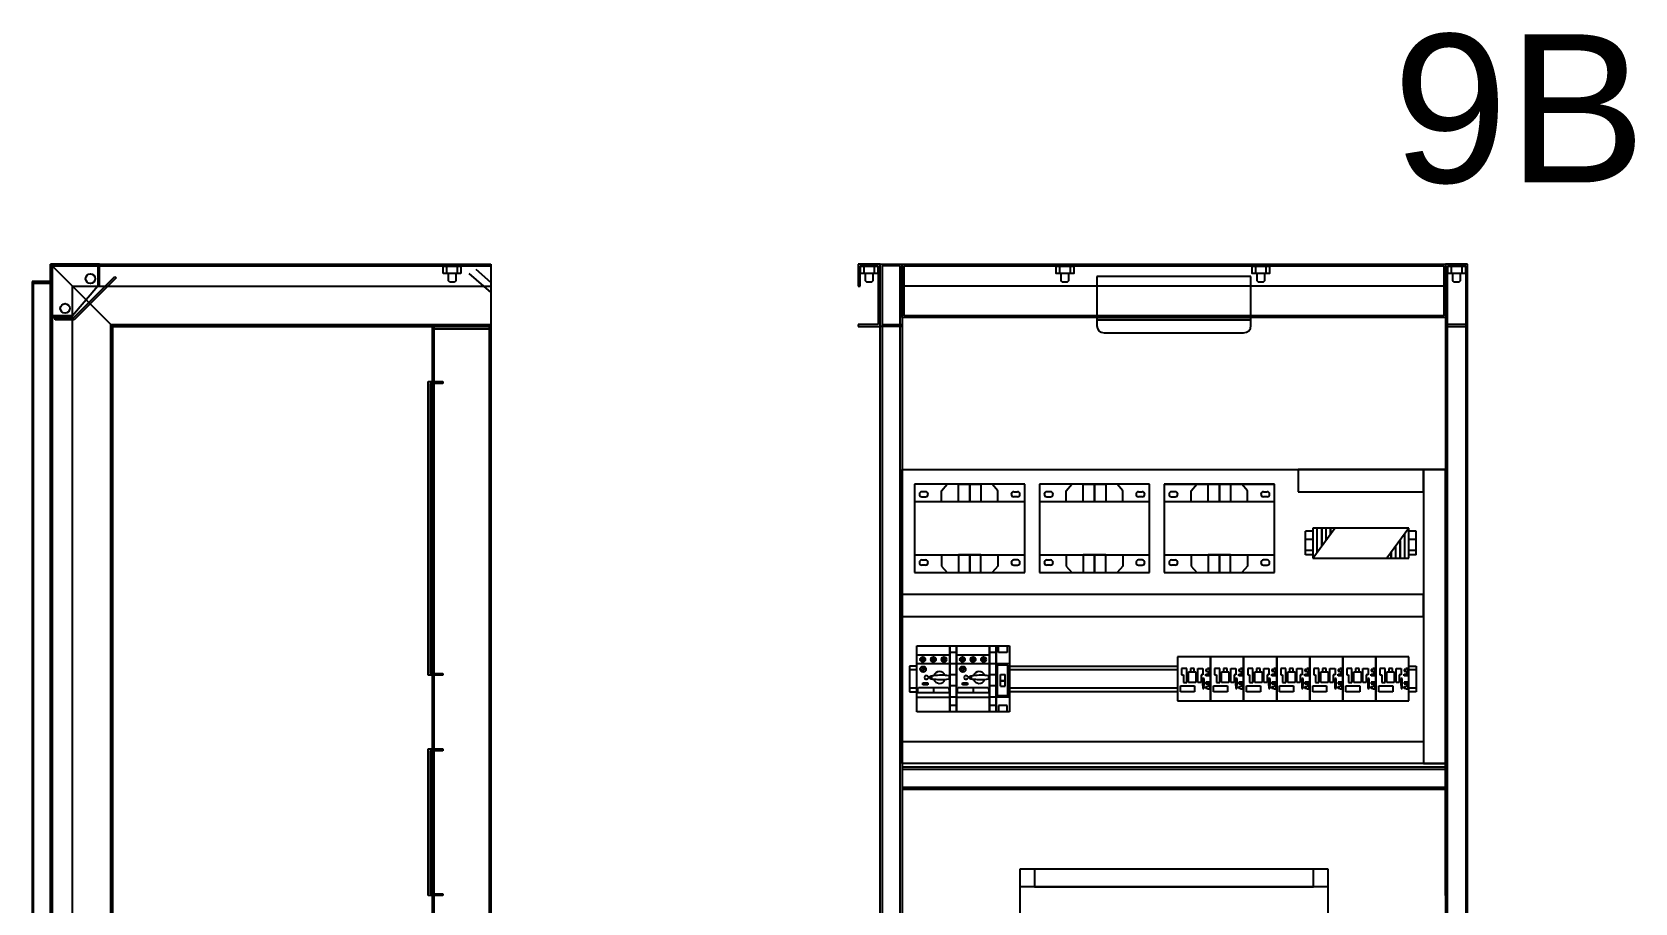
# Model space of a CAD drawing. Header units: millimetres. Extents: x 3151 to 30896, y 1337 to 7086.
# Drawn here: x 11679 to 13862, y 5667 to 6853 of the extents above; entities that cross this region are included whole.
import ezdxf

# ---------------------------------------------------------------- set-up
doc = ezdxf.new("R2010")
doc.units = ezdxf.units.MM
doc.styles.get("Standard").update_dxf_attribs({"font": 'arial.ttf'})

msp = doc.modelspace()

# ---------------------------------------------------------------- hatches: boundary and pattern name
for points in [[(11733.8, 6463.7), (11733.8, 6466.3), (11706.5, 6466.3), (11706.5, 6534), (11768.2, 6534), (11768.2, 6506.7), (11770.8, 6506.7), (11770.8, 6536.7), (11703.8, 6536.7), (11703.8, 6463.7)], [(11736.3, 6460.5), (11710.2, 6460.5), (11710.2, 6463.2), (11735.2, 6463.2), (11791.7, 6519.8), (11793.6, 6517.9)], [(12218.3, 6376.7), (12238.3, 6376.7), (12238.3, 6374), (12221, 6374), (12221, 5979.3), (12238.3, 5979.3), (12238.3, 5976.7), (12218.3, 5976.7)], [(12218.3, 5876.7), (12238.3, 5876.7), (12238.3, 5874), (12221, 5874), (12221, 5679.3), (12238.3, 5679.3), (12238.3, 5676.7), (12218.3, 5676.7)]]:
    msp.add_hatch(color=7).paths.add_polyline_path(points)

# ---------------------------------------------------------------- linework, layer by layer
at = {"color": 7}
for p, q in [((11703.8, 6536.7), (11788.8, 6451.7)), ((11703.8, 4336.7), (11703.8, 6536.7)), ((11703.8, 6536.7), (12303.8, 6536.7)), ((11770.8, 6536.7), (11703.8, 6536.7)), ((11703.8, 6536.7), (11703.8, 6463.7)), ((11703.8, 6534), (12303.8, 6534)), ((11706.5, 4336.7), (11706.5, 6536.7)), ((11706.5, 6466.3), (11706.5, 6534)), ((11706.5, 6534), (11768.2, 6534)), ((11768.2, 6534), (11768.2, 6506.7)), ((11770.8, 6506.7), (11770.8, 6536.7)), ((12233.8, 6536.7), (12303.8, 6536.7)), ((12238.9, 6533.7), (12262.8, 6533.7)), ((12238.9, 6523.7), (12238.9, 6533.7)), ((12243.8, 6523.7), (12243.8, 6533.7)), ((12243.8, 6533.7), (12257.8, 6533.7)), ((12245.8, 6533.7), (12245.8, 6536.7)), ((12255.8, 6536.7), (12255.8, 6533.7)), ((12257.8, 6533.7), (12257.8, 6523.7)), ((12262.8, 6533.7), (12262.8, 6523.7)), ((12303.8, 6511.7), (12283.8, 6529.2)), ((12303.8, 6536.7), (12303.8, 4336.7)), ((12833.8, 6536.7), (12803.8, 6536.7)), ((12803.8, 6536.7), (12803.8, 6506.7)), ((12806.5, 6506.7), (12806.5, 6534)), ((12806.5, 6534), (12831.2, 6534)), ((12831.2, 6534), (12831.2, 6454.3)), ((12833.8, 4336.7), (12833.8, 6536.7)), ((12833.8, 6536.7), (12863.8, 6536.7)), ((12833.8, 6451.7), (12833.8, 6536.7)), ((12833.8, 6536.7), (12863.8, 6536.7)), ((12833.8, 6451.7), (12833.8, 6536.7)), ((12861.2, 6534), (12836.5, 6534)), ((12836.5, 6534), (12836.5, 4339.3)), ((12861.2, 6534), (12836.5, 6534)), ((12836.5, 6534), (12836.5, 6454.3)), ((12861.2, 4339.3), (12861.2, 6534)), ((12861.2, 6506.7), (12861.2, 6534)), ((12863.8, 6536.7), (12863.8, 4336.7)), ((12863.8, 6463.7), (12863.8, 6536.7)), ((12863.8, 6536.7), (13603.8, 6536.7)), ((12863.8, 6536.7), (12863.8, 6506.7)), ((12866.5, 6534), (13601.2, 6534)), ((12866.5, 6466.3), (12866.5, 6534)), ((13601.2, 6534), (13601.2, 6466.3)), ((13633.8, 6536.7), (13603.8, 6536.7)), ((13603.8, 6536.7), (13603.8, 4336.7)), ((13603.8, 6536.7), (13603.8, 6463.7)), ((13633.8, 6536.7), (13603.8, 6536.7)), ((13603.8, 6536.7), (13603.8, 6506.7)), ((13606.5, 6534), (13631.2, 6534)), ((13606.5, 4339.3), (13606.5, 6534)), ((13606.5, 6506.7), (13606.5, 6534)), ((13606.5, 6534), (13631.2, 6534)), ((13631.2, 6534), (13631.2, 4339.3)), ((13631.2, 6534), (13631.2, 6454.3)), ((13633.8, 4336.7), (13633.8, 6536.7)), ((13633.8, 6451.7), (13633.8, 6536.7)), ((11703.8, 6512.8), (11678.8, 6512.8)), ((11678.8, 6512.8), (11678.8, 4399.8)), ((11680.8, 4401.8), (11680.8, 6510.8)), ((11680.8, 6510.8), (11703.8, 6510.8)), ((11703.8, 6510.8), (11703.8, 6512.8)), ((11703.8, 6510.8), (11703.8, 4401.8)), ((11733.8, 4366.7), (11733.8, 6506.7)), ((11733.8, 6506.7), (12303.8, 6506.7)), ((11768.2, 6506.7), (11733.8, 6466.3)), ((11735.2, 6463.2), (11791.7, 6519.8)), ((11793.6, 6517.9), (11736.3, 6460.5)), ((11768.2, 6506.7), (11770.8, 6506.7)), ((11791.7, 6519.8), (11793.6, 6517.9)), ((12262.8, 6523.7), (12238.9, 6523.7)), ((12257.8, 6523.7), (12243.8, 6523.7)), ((12245.8, 6513.8), (12245.8, 6523.7)), ((12247.8, 6511.8), (12245.8, 6513.8)), ((12253.8, 6511.8), (12247.8, 6511.8)), ((12255.8, 6513.8), (12253.8, 6511.8)), ((12255.8, 6523.7), (12255.8, 6513.8)), ((12273.8, 6523.8), (12303.8, 6497.7)), ((12803.8, 6506.7), (12806.5, 6506.7)), ((12863.8, 6506.7), (12861.2, 6506.7)), ((13601.2, 6506.7), (12866.5, 6506.7)), ((13338.8, 6519.5), (13128.8, 6519.5)), ((13128.8, 6519.5), (13128.8, 6460.5)), ((13338.8, 6460.5), (13338.8, 6519.5)), ((13603.8, 6506.7), (13606.5, 6506.7)), ((11703.8, 6463.7), (11733.8, 6463.7)), ((11733.8, 6466.3), (11706.5, 6466.3)), ((11710.2, 6460.5), (11710.2, 6463.2)), ((11710.2, 6463.2), (11735.2, 6463.2)), ((11733.8, 6463.7), (11733.8, 6466.3)), ((13603.8, 6463.7), (12863.8, 6463.7)), ((13601.2, 6466.3), (12866.5, 6466.3)), ((11736.3, 6460.5), (11710.2, 6460.5)), ((11786.2, 4419), (11786.2, 6454.3)), ((11786.2, 6454.3), (12303.8, 6454.3)), ((11788.8, 4421.7), (11788.8, 6451.7)), ((11788.8, 6451.7), (12303.8, 6451.7)), ((12303.8, 6451.2), (12223.8, 6451.2)), ((12223.8, 6451.2), (12223.8, 4422.2)), ((12226.5, 4422.2), (12226.5, 6451.2)), ((12226.5, 6448.5), (12301.2, 6448.5)), ((12301.2, 6451.2), (12301.2, 4422.2)), ((12303.8, 6451.2), (12303.8, 4422.2)), ((12303.8, 4422.2), (12303.8, 6451.2)), ((12803.8, 6454.3), (12803.8, 6451.7)), ((12831.2, 6454.3), (12803.8, 6454.3)), ((12803.8, 6451.7), (12833.8, 6451.7)), ((12863.8, 6451.7), (12833.8, 6451.7)), ((12836.5, 6454.3), (12863.8, 6454.3)), ((12863.8, 6454.3), (12863.8, 6451.7)), ((13338.8, 6460.5), (13128.8, 6460.5)), ((13128.8, 6460.5), (13128.8, 6453)), ((13128.8, 6460.5), (13338.8, 6460.5)), ((13138.8, 6443), (13328.8, 6443)), ((13338.8, 6453), (13338.8, 6460.5)), ((13603.8, 6454.3), (13603.8, 6451.7)), ((13631.2, 6454.3), (13603.8, 6454.3)), ((13603.8, 6451.7), (13633.8, 6451.7)), ((12218.3, 5976.7), (12218.3, 6376.7)), ((12218.3, 6376.7), (12238.3, 6376.7)), ((12238.3, 6374), (12221, 6374)), ((12221, 6374), (12221, 5979.3)), ((12238.3, 6376.7), (12238.3, 6374)), ((12863.8, 6256.7), (13603.8, 6256.7)), ((12863.8, 5856.7), (12863.8, 6256.7)), ((13573.8, 6256.7), (13403.1, 6256.7)), ((13403.1, 6256.7), (13403.1, 6226.7)), ((13573.8, 6226.7), (13573.8, 6256.7)), ((13603.8, 6256.7), (13573.8, 6256.7)), ((13573.8, 6256.7), (13573.8, 5856.7)), ((13603.8, 5856.7), (13603.8, 6256.7)), ((13603.8, 6256.7), (13603.8, 5856.7)), ((13030.7, 6236.7), (12880.7, 6236.7)), ((12880.7, 6236.7), (12880.7, 6116.7)), ((12887.2, 6223.2), (12887.2, 6223.2)), ((12895.7, 6226.7), (12890.7, 6226.7)), ((12899.2, 6223.2), (12899.2, 6223.2)), ((12917.3, 6228), (12925, 6236.7)), ((12917.3, 6212.7), (12917.3, 6228)), ((12940.4, 6212.7), (12940.4, 6236.7)), ((12940.4, 6236.7), (12955.7, 6236.7)), ((12955.7, 6236.7), (12955.7, 6212.7)), ((12955.7, 6212.7), (12955.7, 6236.7)), ((12955.7, 6236.7), (12971.1, 6236.7)), ((12971.1, 6236.7), (12971.1, 6212.7)), ((12994.1, 6228), (12986.4, 6236.7)), ((12994.1, 6212.7), (12994.1, 6228)), ((13012.2, 6223.2), (13012.2, 6223.2)), ((13015.7, 6226.7), (13020.7, 6226.7)), ((13024.2, 6223.2), (13024.2, 6223.2)), ((13030.7, 6116.7), (13030.7, 6236.7)), ((13200.7, 6236.7), (13050.7, 6236.7)), ((13050.7, 6236.7), (13050.7, 6116.7)), ((13057.2, 6223.2), (13057.2, 6223.2)), ((13065.7, 6226.7), (13060.7, 6226.7)), ((13069.2, 6223.2), (13069.2, 6223.2)), ((13087.3, 6228), (13095, 6236.7)), ((13087.3, 6212.7), (13087.3, 6228)), ((13110.4, 6212.7), (13110.4, 6236.7)), ((13110.4, 6236.7), (13125.7, 6236.7)), ((13125.7, 6236.7), (13125.7, 6212.7)), ((13125.7, 6212.7), (13125.7, 6236.7)), ((13125.7, 6236.7), (13141.1, 6236.7)), ((13141.1, 6236.7), (13141.1, 6212.7)), ((13164.1, 6228), (13156.4, 6236.7)), ((13164.1, 6212.7), (13164.1, 6228)), ((13182.2, 6223.2), (13182.2, 6223.2)), ((13185.7, 6226.7), (13190.7, 6226.7)), ((13194.2, 6223.2), (13194.2, 6223.2)), ((13200.7, 6116.7), (13200.7, 6236.7)), ((13220.7, 6236.7), (13370.7, 6236.7)), ((13370.7, 6236.7), (13220.7, 6236.7)), ((13220.7, 6236.7), (13220.7, 6116.7)), ((13227.2, 6223.2), (13227.2, 6223.2)), ((13235.7, 6226.7), (13230.7, 6226.7)), ((13239.2, 6223.2), (13239.2, 6223.2)), ((13257.3, 6228), (13265, 6236.7)), ((13257.3, 6212.7), (13257.3, 6228)), ((13280.4, 6212.7), (13280.4, 6236.7)), ((13280.4, 6236.7), (13295.7, 6236.7)), ((13295.7, 6212.7), (13295.7, 6236.7)), ((13295.7, 6236.7), (13311.1, 6236.7)), ((13295.7, 6236.7), (13295.7, 6212.7)), ((13311.1, 6236.7), (13311.1, 6212.7)), ((13334.1, 6228), (13326.4, 6236.7)), ((13334.1, 6212.7), (13334.1, 6228)), ((13352.2, 6223.2), (13352.2, 6223.2)), ((13355.7, 6226.7), (13360.7, 6226.7)), ((13364.2, 6223.2), (13364.2, 6223.2)), ((13370.7, 6116.7), (13370.7, 6236.7)), ((13403.1, 6226.7), (13573.8, 6226.7)), ((13030.7, 6212.7), (12880.7, 6212.7)), ((12880.7, 6212.7), (12880.7, 6140.7)), ((12890.7, 6219.7), (12895.7, 6219.7)), ((12955.7, 6212.7), (12940.4, 6212.7)), ((12971.1, 6212.7), (12955.7, 6212.7)), ((13020.7, 6219.7), (13015.7, 6219.7)), ((13030.7, 6140.7), (13030.7, 6212.7)), ((13200.7, 6212.7), (13050.7, 6212.7)), ((13050.7, 6212.7), (13050.7, 6140.7)), ((13060.7, 6219.7), (13065.7, 6219.7)), ((13125.7, 6212.7), (13110.4, 6212.7)), ((13141.1, 6212.7), (13125.7, 6212.7)), ((13190.7, 6219.7), (13185.7, 6219.7)), ((13200.7, 6140.7), (13200.7, 6212.7)), ((13370.7, 6212.7), (13220.7, 6212.7)), ((13220.7, 6212.7), (13220.7, 6140.7)), ((13230.7, 6219.7), (13235.7, 6219.7)), ((13295.7, 6212.7), (13280.4, 6212.7)), ((13311.1, 6212.7), (13295.7, 6212.7)), ((13360.7, 6219.7), (13355.7, 6219.7)), ((13370.7, 6140.7), (13370.7, 6212.7)), ((13423.1, 6172.7), (13413.1, 6172.7)), ((13413.1, 6140.7), (13413.1, 6172.7)), ((13423.1, 6161.7), (13413.1, 6161.7)), ((13453.1, 6177.2), (13423.1, 6177.2)), ((13423.1, 6177.2), (13423.1, 6136.2)), ((13423.1, 6136.2), (13453.1, 6177.2)), ((13553.8, 6177.2), (13423.1, 6177.2)), ((13423.1, 6177.2), (13423.1, 6136.2)), ((13429.1, 6144.4), (13429.1, 6177.2)), ((13435.1, 6153.2), (13435.1, 6177.2)), ((13435.1, 6177.2), (13435.1, 6152.6)), ((13441.1, 6160.8), (13441.1, 6177.2)), ((13447.1, 6169.2), (13447.1, 6177.2)), ((13447.1, 6177.2), (13447.1, 6169)), ((13553.8, 6177.2), (13523.8, 6136.2)), ((13541.8, 6136.2), (13541.8, 6160.8)), ((13541.8, 6160.2), (13541.8, 6136.2)), ((13547.8, 6169), (13547.8, 6136.2)), ((13553.8, 6136.2), (13553.8, 6177.2)), ((13553.8, 6177.2), (13553.8, 6177.2)), ((13553.8, 6136.2), (13553.8, 6177.2)), ((13563.8, 6172.7), (13553.8, 6172.7)), ((13563.8, 6161.7), (13553.8, 6161.7)), ((13563.8, 6140.7), (13563.8, 6172.7)), ((12880.7, 6140.7), (13030.7, 6140.7)), ((12890.7, 6133.7), (12895.7, 6133.7)), ((12917.3, 6140.7), (12917.3, 6125.3)), ((12955.7, 6140.7), (12940.4, 6140.7)), ((12940.4, 6140.7), (12940.4, 6116.7)), ((12971.1, 6140.7), (12955.7, 6140.7)), ((12955.7, 6140.7), (12955.7, 6116.7)), ((12955.7, 6116.7), (12955.7, 6140.7)), ((12971.1, 6116.7), (12971.1, 6140.7)), ((12994.1, 6140.7), (12994.1, 6125.3)), ((13020.7, 6133.7), (13015.7, 6133.7)), ((13050.7, 6140.7), (13200.7, 6140.7)), ((13060.7, 6133.7), (13065.7, 6133.7)), ((13087.3, 6140.7), (13087.3, 6125.3)), ((13125.7, 6140.7), (13110.4, 6140.7)), ((13110.4, 6140.7), (13110.4, 6116.7)), ((13125.7, 6116.7), (13125.7, 6140.7)), ((13141.1, 6140.7), (13125.7, 6140.7)), ((13125.7, 6140.7), (13125.7, 6116.7)), ((13141.1, 6116.7), (13141.1, 6140.7)), ((13164.1, 6140.7), (13164.1, 6125.3)), ((13190.7, 6133.7), (13185.7, 6133.7)), ((13220.7, 6140.7), (13370.7, 6140.7)), ((13230.7, 6133.7), (13235.7, 6133.7)), ((13257.3, 6140.7), (13257.3, 6125.3)), ((13295.7, 6140.7), (13280.4, 6140.7)), ((13280.4, 6140.7), (13280.4, 6116.7)), ((13311.1, 6140.7), (13295.7, 6140.7)), ((13295.7, 6140.7), (13295.7, 6116.7)), ((13295.7, 6116.7), (13295.7, 6140.7)), ((13311.1, 6116.7), (13311.1, 6140.7)), ((13334.1, 6140.7), (13334.1, 6125.3)), ((13360.7, 6133.7), (13355.7, 6133.7)), ((13423.1, 6146.7), (13413.1, 6146.7)), ((13423.1, 6140.7), (13413.1, 6140.7)), ((13423.1, 6136.2), (13423.1, 6136.2)), ((13423.1, 6136.2), (13553.8, 6136.2)), ((13523.8, 6136.2), (13553.8, 6136.2)), ((13529.8, 6136.2), (13529.8, 6144.4)), ((13529.8, 6144.2), (13529.8, 6136.2)), ((13535.8, 6152.6), (13535.8, 6136.2)), ((13563.8, 6146.7), (13553.8, 6146.7)), ((13563.8, 6140.7), (13553.8, 6140.7)), ((12880.7, 6116.7), (13030.7, 6116.7)), ((12887.2, 6130.2), (12887.2, 6130.2)), ((12895.7, 6126.7), (12890.7, 6126.7)), ((12899.2, 6130.2), (12899.2, 6130.2)), ((12917.3, 6125.3), (12925, 6116.7)), ((12940.4, 6116.7), (12955.7, 6116.7)), ((12955.7, 6116.7), (12971.1, 6116.7)), ((12994.1, 6125.3), (12986.4, 6116.7)), ((13012.2, 6130.2), (13012.2, 6130.2)), ((13015.7, 6126.7), (13020.7, 6126.7)), ((13024.2, 6130.2), (13024.2, 6130.2)), ((13050.7, 6116.7), (13200.7, 6116.7)), ((13057.2, 6130.2), (13057.2, 6130.2)), ((13065.7, 6126.7), (13060.7, 6126.7)), ((13069.2, 6130.2), (13069.2, 6130.2)), ((13087.3, 6125.3), (13095, 6116.7)), ((13110.4, 6116.7), (13125.7, 6116.7)), ((13125.7, 6116.7), (13141.1, 6116.7)), ((13164.1, 6125.3), (13156.4, 6116.7)), ((13182.2, 6130.2), (13182.2, 6130.2)), ((13185.7, 6126.7), (13190.7, 6126.7)), ((13194.2, 6130.2), (13194.2, 6130.2)), ((13220.7, 6116.7), (13370.7, 6116.7)), ((13227.2, 6130.2), (13227.2, 6130.2)), ((13235.7, 6126.7), (13230.7, 6126.7)), ((13239.2, 6130.2), (13239.2, 6130.2)), ((13257.3, 6125.3), (13265, 6116.7)), ((13280.4, 6116.7), (13295.7, 6116.7)), ((13295.7, 6116.7), (13311.1, 6116.7)), ((13334.1, 6125.3), (13326.4, 6116.7)), ((13352.2, 6130.2), (13352.2, 6130.2)), ((13355.7, 6126.7), (13360.7, 6126.7)), ((13364.2, 6130.2), (13364.2, 6130.2)), ((13573.8, 6086.7), (12863.8, 6086.7)), ((12863.8, 6086.7), (12863.8, 6056.7)), ((13573.8, 6056.7), (13573.8, 6086.7)), ((12863.8, 6056.7), (13573.8, 6056.7)), ((12883.8, 5926.7), (12883.8, 6016.7)), ((12883.8, 6016.7), (12928.8, 6016.7)), ((12883.8, 6004.7), (12928.8, 6004.7)), ((12928.8, 6016.7), (12928.8, 5926.7)), ((12928.8, 6016.7), (12928.8, 5926.7)), ((12928.8, 6016.7), (12937.8, 6016.7)), ((12928.8, 5926.7), (12928.8, 6016.7)), ((12937.8, 6007.7), (12928.8, 6007.7)), ((12937.8, 5926.7), (12937.8, 6016.7)), ((12937.8, 6016.7), (12982.8, 6016.7)), ((12937.8, 6016.7), (12937.8, 5926.7)), ((12937.8, 6004.7), (12982.8, 6004.7)), ((12982.8, 6016.7), (12982.8, 5926.7)), ((12982.8, 6016.7), (12982.8, 5926.7)), ((12982.8, 6016.7), (12991.8, 6016.7)), ((12982.8, 5926.7), (12982.8, 6016.7)), ((12991.8, 6007.7), (12982.8, 6007.7)), ((12991.8, 6016.7), (13009.8, 6016.7)), ((12991.8, 5926.7), (12991.8, 6016.7)), ((12991.8, 6016.7), (12991.8, 5926.7)), ((12994.8, 6007.7), (12994.8, 6016.7)), ((13006.8, 6007.7), (12994.8, 6007.7)), ((13006.8, 6016.7), (13006.8, 6007.7)), ((13009.8, 6016.7), (13009.8, 5926.7)), ((12883.8, 5989.2), (12873.8, 5989.2)), ((12873.8, 5989.2), (12873.8, 5954.2)), ((12883.8, 5984.2), (12873.8, 5984.2)), ((12883.8, 5992.7), (12928.8, 5992.7)), ((12883.8, 5954.2), (12883.8, 5989.2)), ((12889.3, 5983.5), (12891.6, 5985.1)), ((12890, 5982.5), (12889.3, 5983.5)), ((12892.3, 5984.1), (12890, 5982.5)), ((12890.1, 5998.6), (12891.6, 5998.6)), ((12890.1, 5998), (12890.1, 5998.6)), ((12890.1, 5998), (12891.6, 5998)), ((12891.6, 5985.1), (12890.8, 5986.2)), ((12891.6, 5998.6), (12891.6, 6001.7)), ((12891.6, 5994.9), (12891.6, 5998)), ((12891.6, 5986.8), (12892.4, 5985.7)), ((12892.2, 5998.6), (12892.2, 6001.7)), ((12892.2, 5998.6), (12893.7, 5998.6)), ((12892.2, 5998), (12893.7, 5998)), ((12892.2, 5994.9), (12892.2, 5998)), ((12893, 5983), (12892.3, 5984.1)), ((12892.4, 5985.7), (12894.7, 5987.2)), ((12892.4, 5985.7), (12892.5, 5985.7)), ((12895.4, 5986.3), (12893.1, 5984.7)), ((12893.1, 5984.7), (12893.9, 5983.6)), ((12893.7, 5998), (12893.7, 5998.6)), ((12894.7, 5987.2), (12895.4, 5986.3)), ((12904.5, 5998.6), (12906, 5998.6)), ((12904.5, 5998), (12904.5, 5998.6)), ((12904.5, 5998), (12906, 5998)), ((12906, 5998.6), (12906, 6001.7)), ((12906, 5994.9), (12906, 5998)), ((12906.6, 5998.6), (12906.6, 6001.7)), ((12906.6, 5998.6), (12908.1, 5998.6)), ((12906.6, 5994.9), (12906.6, 5998)), ((12906.6, 5998), (12908.1, 5998)), ((12908.1, 5998), (12908.1, 5998.6)), ((12918.9, 5998.6), (12920.4, 5998.6)), ((12918.9, 5998), (12918.9, 5998.6)), ((12918.9, 5998), (12920.4, 5998)), ((12920.4, 5998.6), (12920.4, 6001.7)), ((12920.4, 5994.9), (12920.4, 5998)), ((12921, 5998.6), (12921, 6001.7)), ((12921, 5998.6), (12922.5, 5998.6)), ((12921, 5994.9), (12921, 5998)), ((12921, 5998), (12922.5, 5998)), ((12922.5, 5998), (12922.5, 5998.6)), ((12937.8, 5992.4), (12928.8, 5992.4)), ((12937.8, 5992.7), (12982.8, 5992.7)), ((12943.3, 5983.5), (12945.6, 5985.1)), ((12944, 5982.5), (12943.3, 5983.5)), ((12946.3, 5984.1), (12944, 5982.5)), ((12944.1, 5998.6), (12945.6, 5998.6)), ((12944.1, 5998), (12944.1, 5998.6)), ((12944.1, 5998), (12945.6, 5998)), ((12945.6, 5985.1), (12944.8, 5986.2)), ((12945.6, 5998.6), (12945.6, 6001.7)), ((12945.6, 5994.9), (12945.6, 5998)), ((12945.6, 5986.8), (12946.4, 5985.7)), ((12946.2, 5998.6), (12946.2, 6001.7)), ((12946.2, 5998.6), (12947.7, 5998.6)), ((12946.2, 5998), (12947.7, 5998)), ((12946.2, 5994.9), (12946.2, 5998)), ((12947, 5983), (12946.3, 5984.1)), ((12946.4, 5985.7), (12948.7, 5987.2)), ((12946.4, 5985.7), (12946.5, 5985.7)), ((12949.4, 5986.3), (12947.1, 5984.7)), ((12947.1, 5984.7), (12947.9, 5983.6)), ((12947.7, 5998), (12947.7, 5998.6)), ((12948.7, 5987.2), (12949.4, 5986.3)), ((12958.5, 5998.6), (12960, 5998.6)), ((12958.5, 5998), (12958.5, 5998.6)), ((12958.5, 5998), (12960, 5998)), ((12960, 5998.6), (12960, 6001.7)), ((12960, 5994.9), (12960, 5998)), ((12960.6, 5998.6), (12960.6, 6001.7)), ((12960.6, 5998.6), (12962.1, 5998.6)), ((12960.6, 5994.9), (12960.6, 5998)), ((12960.6, 5998), (12962.1, 5998)), ((12962.1, 5998), (12962.1, 5998.6)), ((12972.9, 5998.6), (12974.4, 5998.6)), ((12972.9, 5998), (12972.9, 5998.6)), ((12972.9, 5998), (12974.4, 5998)), ((12974.4, 5998.6), (12974.4, 6001.7)), ((12974.4, 5994.9), (12974.4, 5998)), ((12975, 5998.6), (12975, 6001.7)), ((12975, 5998.6), (12976.5, 5998.6)), ((12975, 5994.9), (12975, 5998)), ((12975, 5998), (12976.5, 5998)), ((12976.5, 5998), (12976.5, 5998.6)), ((12991.8, 5992.4), (12982.8, 5992.4)), ((13009.8, 5992.4), (12991.8, 5992.4)), ((13007.8, 5990.4), (12993.8, 5990.4)), ((12993.8, 5948.9), (12993.8, 5990.4)), ((13007.8, 5948.9), (13007.8, 5990.4)), ((13009.8, 5989.2), (13238.8, 5989.2)), ((13009.8, 5954.2), (13009.8, 5989.2)), ((13238.8, 5984.2), (13009.8, 5984.2)), ((13283.8, 6001.7), (13238.8, 6001.7)), ((13238.8, 6001.7), (13238.8, 5941.7)), ((13238.8, 5989.2), (13238.8, 5954.2)), ((13251.3, 5985.9), (13244.3, 5985.9)), ((13244.3, 5985.9), (13244.3, 5977.4)), ((13251.3, 5966.9), (13251.3, 5985.9)), ((13253.8, 5981.4), (13263.8, 5981.4)), ((13253.8, 5966.9), (13253.8, 5981.4)), ((13261.3, 5985.9), (13256.3, 5985.9)), ((13256.3, 5985.9), (13256.3, 5981.4)), ((13256.3, 5981.4), (13261.3, 5981.4)), ((13261.3, 5981.4), (13261.3, 5985.9)), ((13263.8, 5981.4), (13263.8, 5966.9)), ((13266.3, 5966.9), (13266.3, 5985.9)), ((13266.3, 5985.9), (13273.3, 5985.9)), ((13273.3, 5985.9), (13273.3, 5977.4)), ((13279.7, 5984.5), (13277.3, 5984.5)), ((13277.3, 5984.5), (13277.3, 5982.2)), ((13277.3, 5982.2), (13279.7, 5982.2)), ((13282.1, 5985.7), (13279.7, 5985.7)), ((13279.7, 5985.7), (13279.7, 5984.5)), ((13279.7, 5982.2), (13279.7, 5981)), ((13279.7, 5981), (13282.1, 5981)), ((13282.1, 5981), (13282.1, 5985.7)), ((13283.8, 5941.7), (13283.8, 6001.7)), ((13328.8, 6001.7), (13283.8, 6001.7)), ((13283.8, 6001.7), (13283.8, 5941.7)), ((13296.3, 5985.9), (13289.3, 5985.9)), ((13289.3, 5985.9), (13289.3, 5977.4)), ((13296.3, 5966.9), (13296.3, 5985.9)), ((13298.8, 5981.4), (13308.8, 5981.4)), ((13298.8, 5966.9), (13298.8, 5981.4)), ((13306.3, 5985.9), (13301.3, 5985.9)), ((13301.3, 5985.9), (13301.3, 5981.4)), ((13301.3, 5981.4), (13306.3, 5981.4)), ((13306.3, 5981.4), (13306.3, 5985.9)), ((13308.8, 5981.4), (13308.8, 5966.9)), ((13311.3, 5966.9), (13311.3, 5985.9)), ((13311.3, 5985.9), (13318.3, 5985.9)), ((13318.3, 5985.9), (13318.3, 5977.4)), ((13324.7, 5984.5), (13322.3, 5984.5)), ((13322.3, 5984.5), (13322.3, 5982.2)), ((13322.3, 5982.2), (13324.7, 5982.2)), ((13327.1, 5985.7), (13324.7, 5985.7)), ((13324.7, 5985.7), (13324.7, 5984.5)), ((13324.7, 5982.2), (13324.7, 5981)), ((13324.7, 5981), (13327.1, 5981)), ((13327.1, 5981), (13327.1, 5985.7)), ((13373.8, 6001.7), (13328.8, 6001.7)), ((13328.8, 6001.7), (13328.8, 5941.7)), ((13328.8, 5941.7), (13328.8, 6001.7)), ((13341.3, 5985.9), (13334.3, 5985.9)), ((13334.3, 5985.9), (13334.3, 5977.4)), ((13341.3, 5966.9), (13341.3, 5985.9)), ((13343.8, 5981.4), (13353.8, 5981.4)), ((13343.8, 5966.9), (13343.8, 5981.4)), ((13351.3, 5985.9), (13346.3, 5985.9)), ((13346.3, 5985.9), (13346.3, 5981.4)), ((13346.3, 5981.4), (13351.3, 5981.4)), ((13351.3, 5981.4), (13351.3, 5985.9)), ((13353.8, 5981.4), (13353.8, 5966.9)), ((13356.3, 5966.9), (13356.3, 5985.9)), ((13356.3, 5985.9), (13363.3, 5985.9)), ((13363.3, 5985.9), (13363.3, 5977.4)), ((13369.7, 5984.5), (13367.3, 5984.5)), ((13367.3, 5984.5), (13367.3, 5982.2)), ((13367.3, 5982.2), (13369.7, 5982.2)), ((13372.1, 5985.7), (13369.7, 5985.7)), ((13369.7, 5985.7), (13369.7, 5984.5)), ((13369.7, 5982.2), (13369.7, 5981)), ((13369.7, 5981), (13372.1, 5981)), ((13372.1, 5981), (13372.1, 5985.7)), ((13373.8, 5941.7), (13373.8, 6001.7)), ((13418.8, 6001.7), (13373.8, 6001.7)), ((13373.8, 6001.7), (13373.8, 5941.7)), ((13386.3, 5985.9), (13379.3, 5985.9)), ((13379.3, 5985.9), (13379.3, 5977.4)), ((13386.3, 5966.9), (13386.3, 5985.9)), ((13388.8, 5981.4), (13398.8, 5981.4)), ((13388.8, 5966.9), (13388.8, 5981.4)), ((13396.3, 5985.9), (13391.3, 5985.9)), ((13391.3, 5985.9), (13391.3, 5981.4)), ((13391.3, 5981.4), (13396.3, 5981.4)), ((13396.3, 5981.4), (13396.3, 5985.9)), ((13398.8, 5981.4), (13398.8, 5966.9)), ((13401.3, 5966.9), (13401.3, 5985.9)), ((13401.3, 5985.9), (13408.3, 5985.9)), ((13408.3, 5985.9), (13408.3, 5977.4)), ((13414.7, 5984.5), (13412.3, 5984.5)), ((13412.3, 5984.5), (13412.3, 5982.2)), ((13412.3, 5982.2), (13414.7, 5982.2)), ((13417.1, 5985.7), (13414.7, 5985.7)), ((13414.7, 5985.7), (13414.7, 5984.5)), ((13414.7, 5982.2), (13414.7, 5981)), ((13414.7, 5981), (13417.1, 5981)), ((13417.1, 5981), (13417.1, 5985.7)), ((13418.8, 5941.7), (13418.8, 6001.7)), ((13463.8, 6001.7), (13418.8, 6001.7)), ((13418.8, 6001.7), (13418.8, 5941.7)), ((13431.3, 5985.9), (13424.3, 5985.9)), ((13424.3, 5985.9), (13424.3, 5977.4)), ((13431.3, 5966.9), (13431.3, 5985.9)), ((13433.8, 5981.4), (13443.8, 5981.4)), ((13433.8, 5966.9), (13433.8, 5981.4)), ((13441.3, 5985.9), (13436.3, 5985.9)), ((13436.3, 5985.9), (13436.3, 5981.4)), ((13436.3, 5981.4), (13441.3, 5981.4)), ((13441.3, 5981.4), (13441.3, 5985.9)), ((13443.8, 5981.4), (13443.8, 5966.9)), ((13446.3, 5966.9), (13446.3, 5985.9)), ((13446.3, 5985.9), (13453.3, 5985.9)), ((13453.3, 5985.9), (13453.3, 5977.4)), ((13459.7, 5984.5), (13457.3, 5984.5)), ((13457.3, 5984.5), (13457.3, 5982.2)), ((13457.3, 5982.2), (13459.7, 5982.2)), ((13462.1, 5985.7), (13459.7, 5985.7)), ((13459.7, 5985.7), (13459.7, 5984.5)), ((13459.7, 5982.2), (13459.7, 5981)), ((13459.7, 5981), (13462.1, 5981)), ((13462.1, 5981), (13462.1, 5985.7)), ((13508.8, 6001.7), (13463.8, 6001.7)), ((13463.8, 6001.7), (13463.8, 5941.7)), ((13463.8, 5941.7), (13463.8, 6001.7)), ((13476.3, 5985.9), (13469.3, 5985.9)), ((13469.3, 5985.9), (13469.3, 5977.4)), ((13476.3, 5966.9), (13476.3, 5985.9)), ((13478.8, 5981.4), (13488.8, 5981.4)), ((13478.8, 5966.9), (13478.8, 5981.4)), ((13486.3, 5985.9), (13481.3, 5985.9)), ((13481.3, 5985.9), (13481.3, 5981.4)), ((13481.3, 5981.4), (13486.3, 5981.4)), ((13486.3, 5981.4), (13486.3, 5985.9)), ((13488.8, 5981.4), (13488.8, 5966.9)), ((13491.3, 5966.9), (13491.3, 5985.9)), ((13491.3, 5985.9), (13498.3, 5985.9)), ((13498.3, 5985.9), (13498.3, 5977.4)), ((13504.7, 5984.5), (13502.3, 5984.5)), ((13502.3, 5984.5), (13502.3, 5982.2)), ((13502.3, 5982.2), (13504.7, 5982.2)), ((13507.1, 5985.7), (13504.7, 5985.7)), ((13504.7, 5985.7), (13504.7, 5984.5)), ((13504.7, 5982.2), (13504.7, 5981)), ((13504.7, 5981), (13507.1, 5981)), ((13507.1, 5981), (13507.1, 5985.7)), ((13508.8, 5941.7), (13508.8, 6001.7)), ((13553.8, 6001.7), (13508.8, 6001.7)), ((13508.8, 6001.7), (13508.8, 5941.7)), ((13521.3, 5985.9), (13514.3, 5985.9)), ((13514.3, 5985.9), (13514.3, 5977.4)), ((13521.3, 5966.9), (13521.3, 5985.9)), ((13523.8, 5981.4), (13533.8, 5981.4)), ((13523.8, 5966.9), (13523.8, 5981.4)), ((13531.3, 5985.9), (13526.3, 5985.9)), ((13526.3, 5985.9), (13526.3, 5981.4)), ((13526.3, 5981.4), (13531.3, 5981.4)), ((13531.3, 5981.4), (13531.3, 5985.9)), ((13533.8, 5981.4), (13533.8, 5966.9)), ((13536.3, 5966.9), (13536.3, 5985.9)), ((13536.3, 5985.9), (13543.3, 5985.9)), ((13543.3, 5985.9), (13543.3, 5977.4)), ((13549.7, 5984.5), (13547.3, 5984.5)), ((13547.3, 5984.5), (13547.3, 5982.2)), ((13547.3, 5982.2), (13549.7, 5982.2)), ((13552.1, 5985.7), (13549.7, 5985.7)), ((13549.7, 5985.7), (13549.7, 5984.5)), ((13549.7, 5982.2), (13549.7, 5981)), ((13549.7, 5981), (13552.1, 5981)), ((13552.1, 5981), (13552.1, 5985.7)), ((13553.8, 5941.7), (13553.8, 6001.7)), ((13553.8, 5989.2), (13563.8, 5989.2)), ((13553.8, 5954.2), (13553.8, 5989.2)), ((13563.8, 5984.2), (13553.8, 5984.2)), ((13563.8, 5989.2), (13563.8, 5954.2)), ((12238.3, 5976.7), (12218.3, 5976.7)), ((12221, 5979.3), (12238.3, 5979.3)), ((12238.3, 5979.3), (12238.3, 5976.7)), ((12883.8, 5959.2), (12873.8, 5959.2)), ((12886.2, 5960), (12926.4, 5960)), ((12886.2, 5958.9), (12886.2, 5960)), ((12891.7, 5963.6), (12891.7, 5966.6)), ((12891.7, 5966.6), (12898.7, 5966.6)), ((12898.7, 5963.6), (12891.7, 5963.6)), ((12898.7, 5966.6), (12898.7, 5963.6)), ((12898.9, 5974.5), (12901.2, 5974.5)), ((12901.2, 5973), (12898.9, 5973)), ((12901.2, 5974.5), (12903.9, 5974.5)), ((12903.9, 5973), (12901.2, 5973)), ((12903.9, 5974.5), (12903.9, 5973)), ((12906.3, 5960), (12906.3, 5952.9)), ((12926.4, 5960), (12926.4, 5958.9)), ((12928, 5972.4), (12928, 5975.1)), ((12937.8, 5977.2), (12928.8, 5977.2)), ((12937.8, 5962.2), (12928.8, 5962.2)), ((12940.2, 5960), (12980.4, 5960)), ((12940.2, 5958.9), (12940.2, 5960)), ((12945.7, 5963.6), (12945.7, 5966.6)), ((12945.7, 5966.6), (12952.7, 5966.6)), ((12952.7, 5963.6), (12945.7, 5963.6)), ((12952.7, 5966.6), (12952.7, 5963.6)), ((12952.9, 5974.5), (12955.2, 5974.5)), ((12955.2, 5973), (12952.9, 5973)), ((12955.2, 5974.5), (12957.9, 5974.5)), ((12957.9, 5973), (12955.2, 5973)), ((12957.9, 5974.5), (12957.9, 5973)), ((12960.3, 5960), (12960.3, 5952.9)), ((12980.4, 5960), (12980.4, 5958.9)), ((12982, 5972.4), (12982, 5975.1)), ((12991.8, 5977.2), (12982.8, 5977.2)), ((12991.8, 5962.2), (12982.8, 5962.2)), ((12997.8, 5977.7), (13003.8, 5977.7)), ((12997.8, 5961.7), (12997.8, 5977.7)), ((12997.8, 5969.7), (13003.8, 5969.7)), ((13003.8, 5968.7), (12997.8, 5968.7)), ((12997.8, 5961.7), (13003.8, 5961.7)), ((13003.8, 5961.7), (13003.8, 5977.7)), ((13238.8, 5959.2), (13009.8, 5959.2)), ((13242.8, 5962.2), (13261.8, 5962.2)), ((13242.8, 5954.2), (13242.8, 5962.2)), ((13244.3, 5977.4), (13246.8, 5977.4)), ((13246.8, 5977.4), (13246.8, 5966.9)), ((13246.8, 5966.9), (13251.3, 5966.9)), ((13263.8, 5966.9), (13253.8, 5966.9)), ((13261.8, 5962.2), (13261.8, 5954.2)), ((13270.8, 5966.9), (13266.3, 5966.9)), ((13273.3, 5977.4), (13270.8, 5977.4)), ((13270.8, 5977.4), (13270.8, 5966.9)), ((13274.8, 5972.2), (13272.8, 5972.2)), ((13272.8, 5972.2), (13272.8, 5962.7)), ((13272.8, 5962.7), (13273.1, 5962.7)), ((13273.1, 5962.7), (13273.1, 5958.7)), ((13273.1, 5962.7), (13273.1, 5958.7)), ((13274.6, 5958.7), (13274.6, 5962.7)), ((13274.6, 5962.7), (13274.8, 5962.7)), ((13274.8, 5962.7), (13274.8, 5972.2)), ((13277.3, 5978.4), (13282.1, 5978.4)), ((13277.3, 5976), (13277.3, 5978.4)), ((13282.1, 5976), (13277.3, 5976)), ((13282.1, 5967.3), (13277.3, 5967.3)), ((13277.3, 5967.3), (13277.3, 5965)), ((13277.3, 5965), (13282.1, 5965)), ((13277.3, 5958.8), (13277.3, 5961.2)), ((13277.3, 5961.2), (13279.7, 5961.2)), ((13279.7, 5961.2), (13279.7, 5962.3)), ((13279.7, 5962.3), (13282.1, 5962.3)), ((13282.1, 5978.4), (13282.1, 5976)), ((13282.1, 5965), (13282.1, 5967.3)), ((13282.1, 5962.3), (13282.1, 5957.7)), ((13287.8, 5962.2), (13306.8, 5962.2)), ((13287.8, 5954.2), (13287.8, 5962.2)), ((13289.3, 5977.4), (13291.8, 5977.4)), ((13291.8, 5977.4), (13291.8, 5966.9)), ((13291.8, 5966.9), (13296.3, 5966.9)), ((13308.8, 5966.9), (13298.8, 5966.9)), ((13306.8, 5962.2), (13306.8, 5954.2)), ((13315.8, 5966.9), (13311.3, 5966.9)), ((13318.3, 5977.4), (13315.8, 5977.4)), ((13315.8, 5977.4), (13315.8, 5966.9)), ((13319.8, 5972.2), (13317.8, 5972.2)), ((13317.8, 5972.2), (13317.8, 5962.7)), ((13317.8, 5962.7), (13318.1, 5962.7)), ((13318.1, 5962.7), (13318.1, 5958.7)), ((13318.1, 5962.7), (13318.1, 5958.7)), ((13319.6, 5958.7), (13319.6, 5962.7)), ((13319.6, 5962.7), (13319.8, 5962.7)), ((13319.8, 5962.7), (13319.8, 5972.2)), ((13322.3, 5978.4), (13327.1, 5978.4)), ((13322.3, 5976), (13322.3, 5978.4)), ((13327.1, 5976), (13322.3, 5976)), ((13327.1, 5967.3), (13322.3, 5967.3)), ((13322.3, 5967.3), (13322.3, 5965)), ((13322.3, 5965), (13327.1, 5965)), ((13322.3, 5958.8), (13322.3, 5961.2)), ((13322.3, 5961.2), (13324.7, 5961.2)), ((13324.7, 5961.2), (13324.7, 5962.3)), ((13324.7, 5962.3), (13327.1, 5962.3)), ((13327.1, 5978.4), (13327.1, 5976)), ((13327.1, 5965), (13327.1, 5967.3)), ((13327.1, 5962.3), (13327.1, 5957.7)), ((13332.8, 5962.2), (13351.8, 5962.2)), ((13332.8, 5954.2), (13332.8, 5962.2)), ((13334.3, 5977.4), (13336.8, 5977.4)), ((13336.8, 5977.4), (13336.8, 5966.9)), ((13336.8, 5966.9), (13341.3, 5966.9)), ((13353.8, 5966.9), (13343.8, 5966.9)), ((13351.8, 5962.2), (13351.8, 5954.2)), ((13360.8, 5966.9), (13356.3, 5966.9)), ((13363.3, 5977.4), (13360.8, 5977.4)), ((13360.8, 5977.4), (13360.8, 5966.9)), ((13364.8, 5972.2), (13362.8, 5972.2)), ((13362.8, 5972.2), (13362.8, 5962.7)), ((13362.8, 5962.7), (13363.1, 5962.7)), ((13363.1, 5962.7), (13363.1, 5958.7)), ((13363.1, 5962.7), (13363.1, 5958.7)), ((13364.6, 5958.7), (13364.6, 5962.7)), ((13364.6, 5962.7), (13364.8, 5962.7)), ((13364.8, 5962.7), (13364.8, 5972.2)), ((13367.3, 5978.4), (13372.1, 5978.4)), ((13367.3, 5976), (13367.3, 5978.4)), ((13372.1, 5976), (13367.3, 5976)), ((13372.1, 5967.3), (13367.3, 5967.3)), ((13367.3, 5967.3), (13367.3, 5965)), ((13367.3, 5965), (13372.1, 5965)), ((13367.3, 5958.8), (13367.3, 5961.2)), ((13367.3, 5961.2), (13369.7, 5961.2)), ((13369.7, 5961.2), (13369.7, 5962.3)), ((13369.7, 5962.3), (13372.1, 5962.3)), ((13372.1, 5978.4), (13372.1, 5976)), ((13372.1, 5965), (13372.1, 5967.3)), ((13372.1, 5962.3), (13372.1, 5957.7)), ((13377.8, 5962.2), (13396.8, 5962.2)), ((13377.8, 5954.2), (13377.8, 5962.2)), ((13379.3, 5977.4), (13381.8, 5977.4)), ((13381.8, 5977.4), (13381.8, 5966.9)), ((13381.8, 5966.9), (13386.3, 5966.9)), ((13398.8, 5966.9), (13388.8, 5966.9)), ((13396.8, 5962.2), (13396.8, 5954.2)), ((13405.8, 5966.9), (13401.3, 5966.9)), ((13408.3, 5977.4), (13405.8, 5977.4)), ((13405.8, 5977.4), (13405.8, 5966.9)), ((13409.8, 5972.2), (13407.8, 5972.2)), ((13407.8, 5972.2), (13407.8, 5962.7)), ((13407.8, 5962.7), (13408.1, 5962.7)), ((13408.1, 5962.7), (13408.1, 5958.7)), ((13408.1, 5962.7), (13408.1, 5958.7)), ((13409.6, 5958.7), (13409.6, 5962.7)), ((13409.6, 5962.7), (13409.8, 5962.7)), ((13409.8, 5962.7), (13409.8, 5972.2)), ((13412.3, 5978.4), (13417.1, 5978.4)), ((13412.3, 5976), (13412.3, 5978.4)), ((13417.1, 5976), (13412.3, 5976)), ((13417.1, 5967.3), (13412.3, 5967.3)), ((13412.3, 5967.3), (13412.3, 5965)), ((13412.3, 5965), (13417.1, 5965)), ((13412.3, 5958.8), (13412.3, 5961.2)), ((13412.3, 5961.2), (13414.7, 5961.2)), ((13414.7, 5961.2), (13414.7, 5962.3)), ((13414.7, 5962.3), (13417.1, 5962.3)), ((13417.1, 5978.4), (13417.1, 5976)), ((13417.1, 5965), (13417.1, 5967.3)), ((13417.1, 5962.3), (13417.1, 5957.7)), ((13422.8, 5962.2), (13441.8, 5962.2)), ((13422.8, 5954.2), (13422.8, 5962.2)), ((13424.3, 5977.4), (13426.8, 5977.4)), ((13426.8, 5977.4), (13426.8, 5966.9)), ((13426.8, 5966.9), (13431.3, 5966.9)), ((13443.8, 5966.9), (13433.8, 5966.9)), ((13441.8, 5962.2), (13441.8, 5954.2)), ((13450.8, 5966.9), (13446.3, 5966.9)), ((13453.3, 5977.4), (13450.8, 5977.4)), ((13450.8, 5977.4), (13450.8, 5966.9)), ((13454.8, 5972.2), (13452.8, 5972.2)), ((13452.8, 5972.2), (13452.8, 5962.7)), ((13452.8, 5962.7), (13453.1, 5962.7)), ((13453.1, 5962.7), (13453.1, 5958.7)), ((13453.1, 5962.7), (13453.1, 5958.7)), ((13454.6, 5958.7), (13454.6, 5962.7)), ((13454.6, 5962.7), (13454.8, 5962.7)), ((13454.8, 5962.7), (13454.8, 5972.2)), ((13457.3, 5978.4), (13462.1, 5978.4)), ((13457.3, 5976), (13457.3, 5978.4)), ((13462.1, 5976), (13457.3, 5976)), ((13462.1, 5967.3), (13457.3, 5967.3)), ((13457.3, 5967.3), (13457.3, 5965)), ((13457.3, 5965), (13462.1, 5965)), ((13457.3, 5958.8), (13457.3, 5961.2)), ((13457.3, 5961.2), (13459.7, 5961.2)), ((13459.7, 5961.2), (13459.7, 5962.3)), ((13459.7, 5962.3), (13462.1, 5962.3)), ((13462.1, 5978.4), (13462.1, 5976)), ((13462.1, 5965), (13462.1, 5967.3)), ((13462.1, 5962.3), (13462.1, 5957.7)), ((13467.8, 5962.2), (13486.8, 5962.2)), ((13467.8, 5954.2), (13467.8, 5962.2)), ((13469.3, 5977.4), (13471.8, 5977.4)), ((13471.8, 5977.4), (13471.8, 5966.9)), ((13471.8, 5966.9), (13476.3, 5966.9)), ((13488.8, 5966.9), (13478.8, 5966.9)), ((13486.8, 5962.2), (13486.8, 5954.2)), ((13495.8, 5966.9), (13491.3, 5966.9)), ((13498.3, 5977.4), (13495.8, 5977.4)), ((13495.8, 5977.4), (13495.8, 5966.9)), ((13499.8, 5972.2), (13497.8, 5972.2)), ((13497.8, 5972.2), (13497.8, 5962.7)), ((13497.8, 5962.7), (13498.1, 5962.7)), ((13498.1, 5962.7), (13498.1, 5958.7)), ((13498.1, 5962.7), (13498.1, 5958.7)), ((13499.6, 5958.7), (13499.6, 5962.7)), ((13499.6, 5962.7), (13499.8, 5962.7)), ((13499.8, 5962.7), (13499.8, 5972.2)), ((13502.3, 5978.4), (13507.1, 5978.4)), ((13502.3, 5976), (13502.3, 5978.4)), ((13507.1, 5976), (13502.3, 5976)), ((13507.1, 5967.3), (13502.3, 5967.3)), ((13502.3, 5967.3), (13502.3, 5965)), ((13502.3, 5965), (13507.1, 5965)), ((13502.3, 5958.8), (13502.3, 5961.2)), ((13502.3, 5961.2), (13504.7, 5961.2)), ((13504.7, 5961.2), (13504.7, 5962.3)), ((13504.7, 5962.3), (13507.1, 5962.3)), ((13507.1, 5978.4), (13507.1, 5976)), ((13507.1, 5965), (13507.1, 5967.3)), ((13507.1, 5962.3), (13507.1, 5957.7)), ((13512.8, 5962.2), (13531.8, 5962.2)), ((13512.8, 5954.2), (13512.8, 5962.2)), ((13514.3, 5977.4), (13516.8, 5977.4)), ((13516.8, 5977.4), (13516.8, 5966.9)), ((13516.8, 5966.9), (13521.3, 5966.9)), ((13533.8, 5966.9), (13523.8, 5966.9)), ((13531.8, 5962.2), (13531.8, 5954.2)), ((13540.8, 5966.9), (13536.3, 5966.9)), ((13543.3, 5977.4), (13540.8, 5977.4)), ((13540.8, 5977.4), (13540.8, 5966.9)), ((13544.8, 5972.2), (13542.8, 5972.2)), ((13542.8, 5972.2), (13542.8, 5962.7)), ((13542.8, 5962.7), (13543.1, 5962.7)), ((13543.1, 5962.7), (13543.1, 5958.7)), ((13543.1, 5962.7), (13543.1, 5958.7)), ((13544.6, 5958.7), (13544.6, 5962.7)), ((13544.6, 5962.7), (13544.8, 5962.7)), ((13544.8, 5962.7), (13544.8, 5972.2)), ((13547.3, 5978.4), (13552.1, 5978.4)), ((13547.3, 5976), (13547.3, 5978.4)), ((13552.1, 5976), (13547.3, 5976)), ((13552.1, 5967.3), (13547.3, 5967.3)), ((13547.3, 5967.3), (13547.3, 5965)), ((13547.3, 5965), (13552.1, 5965)), ((13547.3, 5958.8), (13547.3, 5961.2)), ((13547.3, 5961.2), (13549.7, 5961.2)), ((13549.7, 5961.2), (13549.7, 5962.3)), ((13549.7, 5962.3), (13552.1, 5962.3)), ((13552.1, 5978.4), (13552.1, 5976)), ((13552.1, 5965), (13552.1, 5967.3)), ((13552.1, 5962.3), (13552.1, 5957.7)), ((13563.8, 5959.2), (13553.8, 5959.2)), ((12873.8, 5954.2), (12883.8, 5954.2)), ((12883.8, 5946.7), (12928.8, 5946.7)), ((12884.9, 5952.9), (12884.9, 5958.9)), ((12884.9, 5958.9), (12886.2, 5958.9)), ((12927.7, 5952.9), (12884.9, 5952.9)), ((12926.4, 5958.9), (12927.7, 5958.9)), ((12927.7, 5958.9), (12927.7, 5952.9)), ((12937.8, 5946.9), (12928.8, 5946.9)), ((12937.8, 5946.7), (12982.8, 5946.7)), ((12938.9, 5952.9), (12938.9, 5958.9)), ((12938.9, 5958.9), (12940.2, 5958.9)), ((12981.7, 5952.9), (12938.9, 5952.9)), ((12980.4, 5958.9), (12981.7, 5958.9)), ((12981.7, 5958.9), (12981.7, 5952.9)), ((12991.8, 5946.9), (12982.8, 5946.9)), ((13009.8, 5946.9), (12991.8, 5946.9)), ((13007.8, 5948.9), (12993.8, 5948.9)), ((13238.8, 5954.2), (13009.8, 5954.2)), ((13238.8, 5941.7), (13283.8, 5941.7)), ((13261.8, 5954.2), (13242.8, 5954.2)), ((13273.1, 5958.7), (13274.6, 5958.7)), ((13279.7, 5958.8), (13277.3, 5958.8)), ((13279.7, 5957.7), (13279.7, 5958.8)), ((13282.1, 5957.7), (13279.7, 5957.7)), ((13283.8, 5941.7), (13328.8, 5941.7)), ((13306.8, 5954.2), (13287.8, 5954.2)), ((13318.1, 5958.7), (13319.6, 5958.7)), ((13324.7, 5958.8), (13322.3, 5958.8)), ((13324.7, 5957.7), (13324.7, 5958.8)), ((13327.1, 5957.7), (13324.7, 5957.7)), ((13328.8, 5941.7), (13373.8, 5941.7)), ((13351.8, 5954.2), (13332.8, 5954.2)), ((13363.1, 5958.7), (13364.6, 5958.7)), ((13369.7, 5958.8), (13367.3, 5958.8)), ((13369.7, 5957.7), (13369.7, 5958.8)), ((13372.1, 5957.7), (13369.7, 5957.7)), ((13373.8, 5941.7), (13418.8, 5941.7)), ((13396.8, 5954.2), (13377.8, 5954.2)), ((13408.1, 5958.7), (13409.6, 5958.7)), ((13414.7, 5958.8), (13412.3, 5958.8)), ((13414.7, 5957.7), (13414.7, 5958.8)), ((13417.1, 5957.7), (13414.7, 5957.7)), ((13418.8, 5941.7), (13463.8, 5941.7)), ((13441.8, 5954.2), (13422.8, 5954.2)), ((13453.1, 5958.7), (13454.6, 5958.7)), ((13459.7, 5958.8), (13457.3, 5958.8)), ((13459.7, 5957.7), (13459.7, 5958.8)), ((13462.1, 5957.7), (13459.7, 5957.7)), ((13463.8, 5941.7), (13508.8, 5941.7)), ((13486.8, 5954.2), (13467.8, 5954.2)), ((13498.1, 5958.7), (13499.6, 5958.7)), ((13504.7, 5958.8), (13502.3, 5958.8)), ((13504.7, 5957.7), (13504.7, 5958.8)), ((13507.1, 5957.7), (13504.7, 5957.7)), ((13508.8, 5941.7), (13553.8, 5941.7)), ((13531.8, 5954.2), (13512.8, 5954.2)), ((13543.1, 5958.7), (13544.6, 5958.7)), ((13549.7, 5958.8), (13547.3, 5958.8)), ((13549.7, 5957.7), (13549.7, 5958.8)), ((13552.1, 5957.7), (13549.7, 5957.7)), ((13563.8, 5954.2), (13553.8, 5954.2)), ((12928.8, 5926.7), (12883.8, 5926.7)), ((12937.8, 5935.7), (12928.8, 5935.7)), ((12937.8, 5926.7), (12928.8, 5926.7)), ((12982.8, 5926.7), (12937.8, 5926.7)), ((12991.8, 5935.7), (12982.8, 5935.7)), ((12991.8, 5926.7), (12982.8, 5926.7)), ((13009.8, 5926.7), (12991.8, 5926.7)), ((13006.8, 5935.7), (12994.8, 5935.7)), ((12994.8, 5935.7), (12994.8, 5926.7)), ((13006.8, 5926.7), (13006.8, 5935.7)), ((12218.3, 5676.7), (12218.3, 5876.7)), ((12218.3, 5876.7), (12238.3, 5876.7)), ((12238.3, 5874), (12221, 5874)), ((12221, 5874), (12221, 5679.3)), ((12238.3, 5876.7), (12238.3, 5874)), ((12863.8, 5856.7), (12863.8, 5886.7)), ((12863.8, 5886.7), (13573.8, 5886.7)), ((13573.8, 5886.7), (13573.8, 5856.7)), ((13603.8, 5676.7), (13603.8, 5876.7)), ((13603.8, 5856.7), (12863.8, 5856.7)), ((13573.8, 5856.7), (12863.8, 5856.7)), ((13603.8, 5851.7), (12863.8, 5851.7)), ((12863.8, 5851.7), (12863.8, 5821.7)), ((13573.8, 5856.7), (13603.8, 5856.7)), ((13603.8, 5821.7), (13603.8, 5851.7)), ((12863.8, 5849), (13603.8, 5849)), ((12863.8, 5824.3), (13603.8, 5824.3)), ((12863.8, 5821.7), (13603.8, 5821.7)), ((13443.8, 5712.7), (13023.8, 5712.7)), ((13023.8, 5712.7), (13023.8, 5227.7)), ((13423.8, 5712.7), (13043.8, 5712.7)), ((13043.8, 5712.7), (13043.8, 5688.6)), ((13423.8, 5688.6), (13423.8, 5712.7)), ((13443.8, 5227.7), (13443.8, 5712.7)), ((12238.3, 5676.7), (12218.3, 5676.7)), ((12221, 5679.3), (12238.3, 5679.3)), ((12238.3, 5679.3), (12238.3, 5676.7)), ((13443.8, 5688.6), (13023.8, 5688.6)), ((13043.8, 5688.6), (13423.8, 5688.6))]:
    msp.add_line(p, q, dxfattribs=at)
for points in [[(12806.9, 6533.7), (12830.8, 6533.7), (12830.8, 6523.7), (12806.9, 6523.7)], [(12825.8, 6523.7), (12811.8, 6523.7), (12811.8, 6533.7), (12825.8, 6533.7)], [(13073.6, 6533.7), (13097.4, 6533.7), (13097.4, 6523.7), (13073.6, 6523.7)], [(13092.5, 6523.7), (13078.5, 6523.7), (13078.5, 6533.7), (13092.5, 6533.7)], [(13340.3, 6533.7), (13364.1, 6533.7), (13364.1, 6523.7), (13340.3, 6523.7)], [(13359.2, 6523.7), (13345.2, 6523.7), (13345.2, 6533.7), (13359.2, 6533.7)], [(13606.9, 6533.7), (13630.8, 6533.7), (13630.8, 6523.7), (13606.9, 6523.7)], [(13625.8, 6523.7), (13611.8, 6523.7), (13611.8, 6533.7), (13625.8, 6533.7)]]:
    msp.add_lwpolyline(points, close=True, dxfattribs=at)
for points in [[(12823.8, 6523.7), (12823.8, 6513.8), (12821.8, 6511.8), (12815.8, 6511.8), (12813.8, 6513.8), (12813.8, 6523.7)], [(13090.5, 6523.7), (13090.5, 6513.8), (13088.5, 6511.8), (13082.5, 6511.8), (13080.5, 6513.8), (13080.5, 6523.7)], [(13357.2, 6523.7), (13357.2, 6513.8), (13355.2, 6511.8), (13349.2, 6511.8), (13347.2, 6513.8), (13347.2, 6523.7)], [(13623.8, 6523.7), (13623.8, 6513.8), (13621.8, 6511.8), (13615.8, 6511.8), (13613.8, 6513.8), (13613.8, 6523.7)]]:
    msp.add_lwpolyline(points, dxfattribs=at)
at = {"color": 7, "linetype": 'Continuous'}
for centre in [(11758.3, 6516.7), (11758.3, 6516.7), (11723.8, 6476.2), (11723.8, 6476.2)]:
    msp.add_circle(centre, 6.5, dxfattribs=at)
at = {"color": 7}
for centre, radius in [((12892.3, 5984.9), 3.82), ((12891.9, 5998.3), 3.4), ((12906.3, 5998.3), 3.4), ((12920.7, 5998.3), 3.4), ((12946.3, 5984.9), 3.82), ((12945.9, 5998.3), 3.4), ((12960.3, 5998.3), 3.4), ((12974.7, 5998.3), 3.4)]:
    msp.add_circle(centre, radius, dxfattribs=at)
for centre, radius, start, end in [((13138.8, 6453), 10, 180, 270), ((13328.8, 6453), 10, 270, 0), ((12890.7, 6223.2), 3.5, 90, 180), ((12890.7, 6223.2), 3.5, 180, 270), ((12895.7, 6223.2), 3.5, 0, 90), ((12895.7, 6223.2), 3.5, 270, 0), ((13015.7, 6223.2), 3.5, 90, 180), ((13015.7, 6223.2), 3.5, 180, 270), ((13020.7, 6223.2), 3.5, 0, 90), ((13020.7, 6223.2), 3.5, 270, 0), ((13060.7, 6223.2), 3.5, 90, 180), ((13060.7, 6223.2), 3.5, 180, 270), ((13065.7, 6223.2), 3.5, 0, 90), ((13065.7, 6223.2), 3.5, 270, 0), ((13185.7, 6223.2), 3.5, 90, 180), ((13185.7, 6223.2), 3.5, 180, 270), ((13190.7, 6223.2), 3.5, 0, 90), ((13190.7, 6223.2), 3.5, 270, 0), ((13230.7, 6223.2), 3.5, 90, 180), ((13230.7, 6223.2), 3.5, 180, 270), ((13235.7, 6223.2), 3.5, 0, 90), ((13235.7, 6223.2), 3.5, 270, 0), ((13355.7, 6223.2), 3.5, 90, 180), ((13355.7, 6223.2), 3.5, 180, 270), ((13360.7, 6223.2), 3.5, 0, 90), ((13360.7, 6223.2), 3.5, 270, 0), ((12890.7, 6130.2), 3.5, 90, 180), ((12895.7, 6130.2), 3.5, 0, 90), ((13015.7, 6130.2), 3.5, 90, 180), ((13020.7, 6130.2), 3.5, 0, 90), ((13060.7, 6130.2), 3.5, 90, 180), ((13065.7, 6130.2), 3.5, 0, 90), ((13185.7, 6130.2), 3.5, 90, 180), ((13190.7, 6130.2), 3.5, 0, 90), ((13230.7, 6130.2), 3.5, 90, 180), ((13235.7, 6130.2), 3.5, 0, 90), ((13355.7, 6130.2), 3.5, 90, 180), ((13360.7, 6130.2), 3.5, 0, 90), ((12890.7, 6130.2), 3.5, 180, 270), ((12895.7, 6130.2), 3.5, 270, 0), ((13015.7, 6130.2), 3.5, 180, 270), ((13020.7, 6130.2), 3.5, 270, 0), ((13060.7, 6130.2), 3.5, 180, 270), ((13065.7, 6130.2), 3.5, 270, 0), ((13185.7, 6130.2), 3.5, 180, 270), ((13190.7, 6130.2), 3.5, 270, 0), ((13230.7, 6130.2), 3.5, 180, 270), ((13235.7, 6130.2), 3.5, 270, 0), ((13355.7, 6130.2), 3.5, 180, 270), ((13360.7, 6130.2), 3.5, 270, 0), ((12892.3, 5984.9), 2, 110.52, 139.48), ((12892.3, 5984.9), 2, 290.52, 319.48), ((12914.5, 5973.7), 8, 20.26, 163.23), ((12946.3, 5984.9), 2, 110.52, 139.48), ((12946.3, 5984.9), 2, 290.52, 319.48), ((12968.5, 5973.7), 8, 20.26, 163.23), ((12896.5, 5973.7), 2.5, 17.46, 342.54), ((12902.5, 5973.7), 1.51, 107.41, 252.62), ((12916.8, 5907.7), 69, 98.26, 102.3), ((12917.7, 6044.8), 74.2, 257.84, 261.6), ((12916.5, 5909), 67.7, 80.86, 98.18), ((12916.5, 6038.5), 67.7, 261.82, 279.14), ((12914.5, 5973.7), 8, 196.77, 339.74), ((12927.3, 5975.1), 0.77, 0, 90), ((12927.3, 5972.4), 0.77, 270, 0), ((12950.5, 5973.7), 2.5, 17.46, 342.54), ((12956.5, 5973.7), 1.51, 107.41, 252.62), ((12970.8, 5907.7), 69, 98.26, 102.3), ((12971.7, 6044.8), 74.2, 257.84, 261.6), ((12970.5, 5909), 67.7, 80.86, 98.18), ((12970.5, 6038.5), 67.7, 261.82, 279.14), ((12968.5, 5973.7), 8, 196.77, 339.74), ((12981.3, 5975.1), 0.77, 0, 90), ((12981.3, 5972.4), 0.77, 270, 0)]:
    msp.add_arc(centre, radius, start, end, dxfattribs=at)

# ---------------------------------------------------------------- texts
msp.add_text('9B', height=201.81, dxfattribs=at).set_placement((13531.7, 6647.7))

doc.saveas('drawing.dxf')
